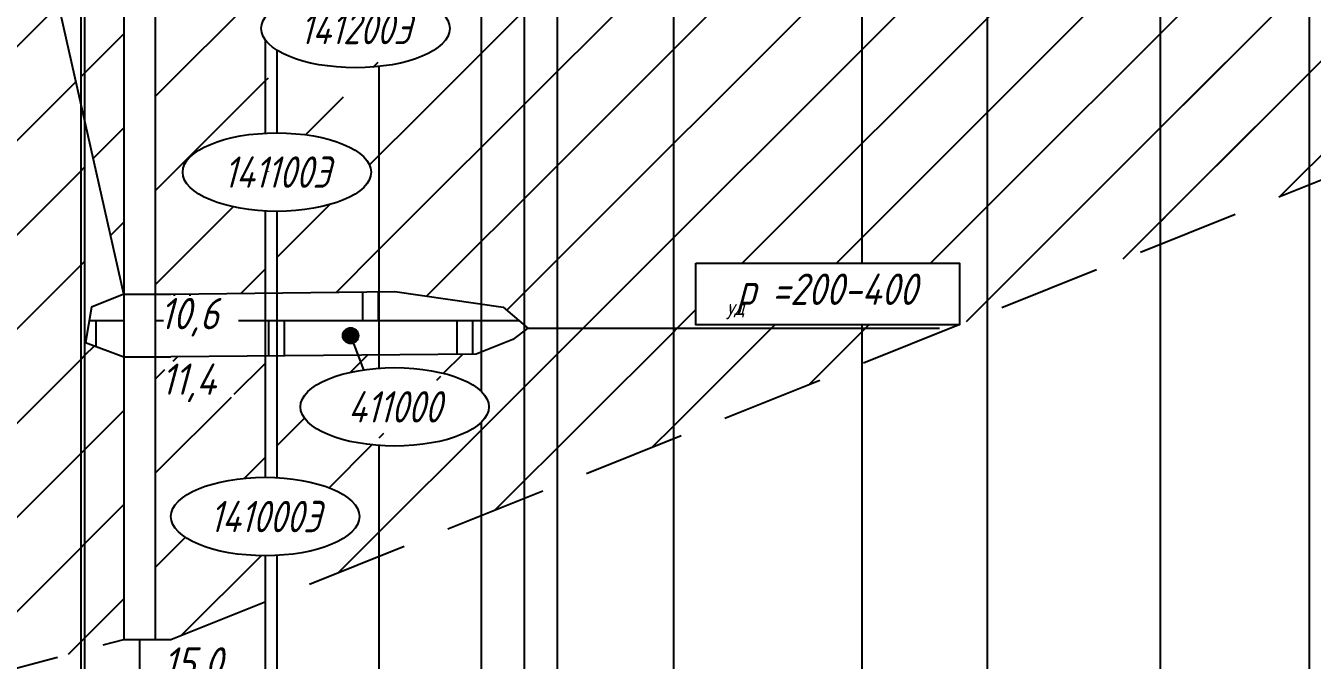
# Model space of a CAD drawing. Extents: x 0 to 1705, y -46 to 631.
# Drawn here: x 286.7 to 368.7, y 373.6 to 414 of the extents above; entities that cross this region are included whole.
import ezdxf
from ezdxf import colors
from ezdxf.entities.mleader import LeaderData, LeaderLine
from ezdxf.enums import TextEntityAlignment as Align
from ezdxf.math import Vec2, Vec3

# ---------------------------------------------------------------- set-up
doc = ezdxf.new("R2010")
doc.units = 0
doc.linetypes.add('ИИ27003', pattern=[9.5, 6.5, -3])
for name, color, linetype, lineweight in [('ИИ_ГЕОЛОГИЯ_025', 7, 'Continuous', 25), ('ИИ_ГЕОФИЗИКА_025', 7, 'Continuous', 25), ('ИИ_ПРОФИЛЬ_025', 7, 'Continuous', 25)]:
    doc.layers.add(name, color=color, linetype=linetype, lineweight=lineweight)
doc.layers.add('ТХ-Л', color=140, linetype='Continuous')
doc.styles.add('VNIPISIMPLEXCUR', font='simplex.shx', dxfattribs={"width": 0.8, "oblique": 15})
doc.linetypes.add('ИИ27002', pattern='A,2,-0.6,[1,3dservice.shx,S=0.6,R=30.000013,X=0.9,Y=0],-0.6,[1,3dservice.shx,S=0.6,R=-30.000013,X=0.3,Y=0],-0.6,[1,3dservice.shx,S=0.6,R=209.999975,X=-0.3,Y=0],-0.6,[1,3dservice.shx,S=0.6,R=150.000007,X=-0.9,Y=0],-0.6,2', length=7)
pattern_1 = [(45, (-867.278, -32.7905), (-3, 3), [])]
pattern_2 = [(0, (-867.278, -32.7905), (0, 4), []), (90, (-861.778, -32.7905), (-6, 4), [4, -4]), (90, (-860.778, -32.7905), (-6, 4), [4, -4])]

# ---------------------------------------------------------------- blocks, each defined once
blk = doc.blocks.new('ИИ16001')
at = {"linetype": 'Continuous', "lineweight": 25}
h = blk.add_hatch(color=0, dxfattribs=at)
edge = h.paths.add_edge_path()
edge.add_arc((0, 0), 0.5, 0, 360)
at = {"color": 0, "linetype": 'Continuous', "lineweight": 25}
blk.add_circle((0, 0), 0.5, dxfattribs=at)
blk = doc.blocks.new('ИИ25020')
at = {"color": 0, "linetype": 'Continuous', "lineweight": 25}
blk.add_ellipse((0, 0), major_axis=(-6, 0), ratio=0.416667, dxfattribs=at)
at = {"color": 0, "linetype": 'Continuous', "style": 'VNIPISIMPLEXCUR', "oblique": 15, "width": 0.75}
blk.add_attdef('INDEX', text='', height=2, dxfattribs=at).set_placement((0, 0), align=Align.MIDDLE_CENTER)

msp = doc.modelspace()

# ---------------------------------------------------------------- hatches: boundary and pattern name
at = {"layer": 'ИИ_ГЕОЛОГИЯ_025'}
h = msp.add_hatch(dxfattribs=at)
h.set_pattern_fill('ИИ_СУГЛИНОК', color=256, pattern_type=2)
h.set_pattern_definition(pattern_1)
edge = h.paths.add_edge_path()
edge.add_line((294.999, 422.903), (295.999, 422.903))
edge.add_line((295.999, 422.903), (301.609, 422.007))
edge.add_line((301.609, 422.007), (301.999, 421.956))
edge.add_line((301.999, 421.956), (301.999, 425.306))
edge.add_ellipse((307.679, 426.112), major_axis=(-6, 0), ratio=0.416667, start_angle=341.18109, end_angle=378.81891, ccw=False)
edge.add_line((301.999, 426.918), (301.999, 431.676))
edge.add_line((301.999, 431.676), (295.999, 431.903))
edge.add_line((295.999, 431.903), (294.999, 431.903))
edge.add_line((294.999, 431.903), (294.999, 422.903))
h.paths.add_polyline_path([(301.999, 418.585), (301.999, 421.956), (301.609, 422.007), (295.999, 422.903), (294.999, 422.903), (294.999, 418.403), (295.999, 418.403)])
edge = h.paths.add_edge_path()
edge.add_line((295.999, 418.403), (294.999, 418.403))
edge.add_line((294.999, 418.403), (294.999, 412.296))
edge.add_line((294.999, 412.296), (296.928, 412.006))
edge.add_line((296.928, 412.006), (301.999, 410.743))
edge.add_line((301.999, 410.743), (301.999, 413.114))
edge.add_ellipse((307.752, 413.824), major_axis=(-6, 0), ratio=0.416667, start_angle=343.48973, end_angle=376.51027, ccw=False)
edge.add_line((301.999, 414.535), (301.999, 418.585))
edge.add_line((301.999, 418.585), (295.999, 418.403))
edge = h.paths.add_edge_path()
edge.add_line((294.999, 396.903), (295.999, 396.903))
edge.add_line((295.999, 396.903), (301.999, 396.972))
edge.add_line((301.999, 396.972), (301.999, 402.195))
edge.add_ellipse((302.749, 404.675), major_axis=(-6, 0), ratio=0.416667, start_angle=277.18076, end_angle=442.81924, ccw=False)
edge.add_line((301.999, 407.156), (301.999, 410.743))
edge.add_line((301.999, 410.743), (296.928, 412.006))
edge.add_line((296.928, 412.006), (294.999, 412.296))
edge.add_line((294.999, 412.296), (294.999, 396.903))
h.paths.add_polyline_path([(294.444, 428.68), (298.092, 428.361), (299.049, 431.932), (295.401, 432.251)], flags=9)
h.paths.add_polyline_path([(294.645, 419.278), (298.407, 418.959), (299.364, 422.531), (295.602, 422.85)], flags=9)
h.paths.add_polyline_path([(294.663, 415.111), (298.368, 414.792), (299.325, 418.364), (295.62, 418.683)], flags=9)
h = msp.add_hatch(dxfattribs=at)
h.set_pattern_fill('ИИ_СУГЛИНОК', color=256, pattern_type=2)
h.set_pattern_definition(pattern_1)
h.paths.add_polyline_path([(286.499, 423.032), (282.499, 426.103), (281.499, 426.103), (281.499, 413.087), (285.462, 413.47), (286.499, 413.44)])
h.paths.add_polyline_path([(287.238, 422.465), (286.499, 423.032), (286.499, 413.44), (287.592, 413.409), (289.338, 413.146)])
h.paths.add_polyline_path([(290.249, 420.342), (287.238, 422.465), (289.338, 413.146), (290.249, 413.01)])
h.paths.add_polyline_path([(292.999, 418.403), (290.499, 420.166), (290.499, 412.972), (291.608, 412.805), (292.999, 412.597)])
h.paths.add_polyline_path([(292.999, 412.597), (291.608, 412.805), (290.499, 412.972), (290.499, 407.996), (292.999, 396.903)])
h.paths.add_polyline_path([(281.129, 422.295), (284.833, 421.976), (285.79, 425.547), (282.085, 425.866)], flags=9)
h = msp.add_hatch(dxfattribs=at)
h.set_pattern_fill('ИИ_СУГЛИНОК', color=256, pattern_type=2)
h.set_pattern_definition(pattern_1)
h.paths.add_polyline_path([(309.249, 421.014), (307.394, 421.253), (302.749, 421.858), (302.749, 418.608), (305.118, 418.68), (304.963, 419.418, -0.47645), (304.36, 419.907, -1), (305.36, 419.907, -0.354601), (304.963, 419.418), (305.118, 418.68), (309.249, 418.805)])
h.paths.add_polyline_path([(315.749, 420.53), (312.547, 420.589), (309.249, 421.014), (309.249, 418.805), (315.749, 419.003)])
edge = h.paths.add_edge_path()
edge.add_line((305.118, 418.68), (302.749, 418.608))
edge.add_line((302.749, 418.608), (302.749, 415.205))
edge.add_ellipse((307.752, 413.824), major_axis=(-6, 0), ratio=0.416667, start_angle=290.52324, end_angle=326.48785, ccw=False)
edge.add_line((305.648, 416.166), (305.118, 418.68))
edge = h.paths.add_edge_path()
edge.add_line((315.749, 419.003), (309.249, 418.805))
edge.add_line((309.249, 418.805), (309.249, 416.245))
edge.add_ellipse((307.752, 413.824), major_axis=(-6, 0), ratio=0.416667, start_angle=104.45175, end_angle=255.54825, ccw=False)
edge.add_line((309.249, 411.403), (309.249, 408.663))
edge.add_line((309.249, 408.663), (315.749, 406.325))
edge.add_line((315.749, 406.325), (315.749, 419.003))
h = msp.add_hatch(dxfattribs=at)
h.set_pattern_fill('ИИ_СУГЛИНОК', color=256, pattern_type=2)
h.set_pattern_definition(pattern_1)
h.paths.add_polyline_path([(327.999, 404.358), (327.582, 404.403), (320.589, 405.266), (320.589, 394.733), (327.999, 394.733)])
h.paths.add_polyline_path([(339.999, 403.042), (327.999, 404.358), (327.999, 394.733), (339.999, 394.733), (339.999, 394.948), (329.429, 394.948), (329.429, 398.875), (339.999, 398.875)])
h.paths.add_polyline_path([(327.999, 419.375), (320.589, 419.15), (320.589, 405.266), (327.582, 404.403), (327.999, 404.358)])
h.paths.add_polyline_path([(339.999, 419.611), (335.908, 419.615), (327.999, 419.375), (327.999, 404.358), (339.999, 403.042)])
h.paths.add_polyline_path([(347.999, 419.603), (339.999, 419.611), (339.999, 403.042), (347.999, 402.166)])
h.paths.add_polyline_path([(358.999, 419.166), (352.526, 419.599), (347.999, 419.603), (347.999, 402.166), (350.761, 401.863), (358.999, 402.12)])
h.paths.add_polyline_path([(368.499, 418.506), (367.264, 418.614), (358.999, 419.166), (358.999, 402.12), (364.532, 402.293), (368.499, 403.879)])
h.paths.add_polyline_path([(378.499, 417.632), (368.499, 418.506), (368.499, 403.879), (378.499, 407.875)])
h.paths.add_polyline_path([(398.528, 415.88), (378.499, 417.632), (378.499, 407.875)])
h = msp.add_hatch(dxfattribs=at)
h.set_pattern_fill('ИИ_СУГЛИНОК', color=256, pattern_type=2)
h.set_pattern_definition(pattern_1)
h.paths.add_polyline_path([(315.749, 406.325), (309.249, 408.663), (309.249, 397.056), (310.249, 397.068), (315.749, 396.271)])
h.paths.add_polyline_path([(318.499, 405.523), (317.709, 405.621), (315.749, 406.325), (315.749, 396.271), (317.157, 396.067), (318.499, 394.929)])
h.paths.add_polyline_path([(320.589, 405.266), (318.499, 405.523), (318.499, 394.929), (318.731, 394.733), (320.589, 394.733)])
h.paths.add_polyline_path([(320.589, 419.15), (318.499, 419.086), (318.499, 405.523), (320.589, 405.266)])
h.paths.add_polyline_path([(318.499, 419.086), (315.749, 419.003), (315.749, 406.325), (317.709, 405.621), (318.499, 405.523)])
h = msp.add_hatch(dxfattribs=at)
h.set_pattern_fill('ИИ_СУГЛИНОК', color=256, pattern_type=2)
h.set_pattern_definition(pattern_1)
h.paths.add_polyline_path([(346.231, 398.875), (346.231, 394.979), (347.999, 395.685), (347.999, 402.166), (339.999, 403.042), (339.999, 398.875)])
h.paths.add_polyline_path([(350.761, 401.863), (347.999, 402.166), (347.999, 395.685), (358.999, 400.082), (358.999, 402.12)])
h.paths.add_polyline_path([(368.499, 403.879), (368.499, 418.503), (367.264, 418.614), (358.999, 419.166), (358.999, 400.082)])
h = msp.add_hatch(dxfattribs=at)
h.set_pattern_fill('ИИ_СУГЛИНОК', color=256, pattern_type=2)
h.set_pattern_definition(pattern_1)
h.paths.add_polyline_path([(279.499, 412.894), (276.922, 412.644), (274.606, 412.206), (274.499, 411.903), (273.499, 411.903), (273.499, 406.064), (276.2, 409.262), (274.048, 409.262), (274.048, 411.542), (276.921, 411.542), (276.921, 410.115), (278.178, 411.603, -0.220851), (278.001, 411.985, -1), (279.001, 411.985, -0.638202), (278.178, 411.603), (276.921, 410.115), (276.921, 409.262), (276.2, 409.262), (274.499, 407.248), (274.499, 373.903), (279.499, 372.103)])
h.paths.add_polyline_path([(286.499, 413.44), (285.462, 413.47), (281.499, 413.087), (281.499, 372.103), (282.499, 372.103), (286.499, 373.169)])
h.paths.add_polyline_path([(290.249, 409.105), (289.338, 413.146), (287.592, 413.409), (286.499, 413.44), (286.499, 373.169), (290.249, 374.169)])
h.paths.add_polyline_path([(292.999, 392.903), (290.499, 393.849), (290.499, 374.236), (292.999, 374.903)])
h.paths.add_polyline_path([(273.102, 408.585), (276.864, 408.266), (277.821, 411.838), (274.059, 412.157)], flags=9)
h = msp.add_hatch(dxfattribs=at)
h.set_pattern_fill('ИИ_СУГЛИНОК', color=256, pattern_type=2)
h.set_pattern_definition(pattern_1)
h.paths.add_polyline_path([(290.499, 412.972), (290.249, 413.01), (290.249, 374.233), (290.499, 374.294)])
h = msp.add_hatch(dxfattribs=at)
h.set_pattern_fill('ИИ_СУГЛИНОК', color=256, pattern_type=2)
h.set_pattern_definition(pattern_1)
edge = h.paths.add_edge_path()
edge.add_line((302.749, 410.556), (301.999, 410.743))
edge.add_line((301.999, 410.743), (301.999, 407.156))
edge.add_ellipse((302.749, 404.675), major_axis=(-6, 0), ratio=0.416667, start_angle=270, end_angle=277.18076, ccw=False)
edge.add_line((302.749, 407.175), (302.749, 410.556))
h = msp.add_hatch(dxfattribs=at)
h.set_pattern_fill('ИИ_СУГЛИНОК', color=256, pattern_type=2)
h.set_pattern_definition(pattern_1)
edge = h.paths.add_edge_path()
edge.add_line((309.249, 408.663), (306.766, 409.556))
edge.add_line((306.766, 409.556), (302.749, 410.556))
edge.add_line((302.749, 410.556), (302.749, 407.175))
edge.add_ellipse((302.749, 404.675), major_axis=(-6, 0), ratio=0.416667, start_angle=90, end_angle=270, ccw=False)
edge.add_line((302.749, 402.175), (302.749, 396.981))
edge.add_line((302.749, 396.981), (309.249, 397.056))
edge.add_line((309.249, 397.056), (309.249, 408.663))
h = msp.add_hatch(dxfattribs=at)
h.set_pattern_fill('ИИ_СУГЛИНОК', color=256, pattern_type=2)
h.set_pattern_definition(pattern_1)
h.paths.add_polyline_path([(358.999, 400.108), (364.466, 402.291), (358.999, 402.12)])
h = msp.add_hatch(dxfattribs=at)
h.set_pattern_fill('ИИ_ДОЛОМИТ', color=256, pattern_type=2)
h.set_pattern_definition(pattern_2)
h.paths.add_polyline_path([(292.999, 396.903), (290.936, 396.067), (290.554, 393.828), (292.999, 392.903)])
h.paths.add_polyline_path([(301.999, 396.972), (295.999, 396.903), (294.999, 396.903), (294.999, 392.903), (295.999, 392.903), (301.999, 392.953)])
h.paths.add_polyline_path([(295.525, 394.521), (295.525, 396.801), (300.303, 396.801), (300.303, 394.521)], flags=16)
h.paths.add_polyline_path([(307.941, 394.254, -0.31229), (307.617, 393.786), (307.912, 393.002), (309.249, 393.014), (309.249, 397.056), (302.749, 396.981), (302.749, 392.959), (307.912, 393.002), (307.617, 393.786, -0.524053), (306.941, 394.254, -1)])
h.paths.add_polyline_path([(315.749, 396.271), (310.249, 397.068), (309.249, 397.056), (309.249, 393.014), (315.441, 393.065), (315.749, 393.191)])
h.paths.add_polyline_path([(318.499, 394.56), (318.499, 394.929), (317.157, 396.067), (315.749, 396.271), (315.749, 393.191), (317.777, 394.018)])
h.paths.add_polyline_path([(294.428, 393.844), (300.113, 393.525), (301.07, 397.096), (295.385, 397.415)], flags=9)
h = msp.add_hatch(dxfattribs=at)
h.set_pattern_fill('ИИ_ДОЛОМИТ', color=256, pattern_type=2)
h.set_pattern_definition(pattern_2)
h.paths.add_polyline_path([(302.749, 396.981), (301.999, 396.972), (301.999, 392.953), (302.749, 392.959)])
h = msp.add_hatch(dxfattribs=at)
h.set_pattern_fill('ИИ_СУГЛИНОК', color=256, pattern_type=2)
h.set_pattern_definition(pattern_1)
edge = h.paths.add_edge_path()
edge.add_line((318.499, 394.56), (317.777, 394.018))
edge.add_line((317.777, 394.018), (315.749, 393.191))
edge.add_line((315.749, 393.191), (315.749, 390.718))
edge.add_ellipse((310.249, 389.718), major_axis=(-6, 0), ratio=0.416667, start_angle=156.44354, end_angle=203.55646, ccw=False)
edge.add_line((315.749, 388.719), (315.749, 382.796))
edge.add_line((315.749, 382.796), (318.499, 383.895))
edge.add_line((318.499, 383.895), (318.499, 394.56))
h.paths.add_polyline_path([(320.589, 394.733), (318.731, 394.733), (318.499, 394.56), (318.499, 383.895), (320.589, 384.731)])
h.paths.add_polyline_path([(327.999, 394.733), (320.589, 394.733), (320.589, 384.731), (327.999, 387.692)])
h = msp.add_hatch(dxfattribs=at)
h.set_pattern_fill('ИИ_СУГЛИНОК', color=256, pattern_type=2)
h.set_pattern_definition(pattern_1)
h.paths.add_polyline_path([(339.999, 394.733), (327.999, 394.733), (327.999, 387.692), (339.999, 392.488)])
h.paths.add_polyline_path([(346.153, 394.948), (339.999, 394.948), (339.999, 392.488)])
h = msp.add_hatch(dxfattribs=at)
h.set_pattern_fill('ИИ_СУГЛИНОК', color=256, pattern_type=2)
h.set_pattern_definition(pattern_1)
edge = h.paths.add_edge_path()
edge.add_line((301.999, 392.953), (295.999, 392.903))
edge.add_line((295.999, 392.903), (294.999, 392.903))
edge.add_line((294.999, 392.903), (294.999, 374.903))
edge.add_line((294.999, 374.903), (295.999, 374.903))
edge.add_line((295.999, 374.903), (301.999, 377.301))
edge.add_line((301.999, 377.301), (301.999, 380.228))
edge.add_ellipse((301.999, 382.728), major_axis=(-6, 0), ratio=0.416667, start_angle=270, end_angle=450, ccw=False)
edge.add_line((301.999, 385.228), (301.999, 392.953))
h.paths.add_polyline_path([(295.608, 390.34), (295.608, 392.62), (300.029, 392.62), (300.029, 390.34)], flags=16)
h.paths.add_polyline_path([(294.51, 389.664), (300.044, 389.345), (301.001, 392.916), (295.467, 393.235)], flags=9)
h = msp.add_hatch(dxfattribs=at)
h.set_pattern_fill('ИИ_СУГЛИНОК', color=256, pattern_type=2)
h.set_pattern_definition(pattern_1)
edge = h.paths.add_edge_path(flags=17)
edge.add_line((302.749, 392.959), (301.999, 392.953))
edge.add_line((301.999, 392.953), (301.999, 385.228))
edge.add_ellipse((301.999, 382.728), major_axis=(-6, 0), ratio=0.416667, start_angle=262.81924, end_angle=270, ccw=False)
edge.add_line((302.749, 385.209), (302.749, 392.959))
edge = h.paths.add_edge_path(flags=16)
edge.add_ellipse((301.999, 382.728), major_axis=(-6, 0), ratio=0.416667, start_angle=90, end_angle=97.18076, ccw=False)
edge.add_line((301.999, 380.228), (301.999, 377.301))
edge.add_line((301.999, 377.301), (302.749, 377.6))
edge.add_line((302.749, 377.6), (302.749, 380.248))
edge = h.paths.add_edge_path()
edge.add_ellipse((310.249, 389.718), major_axis=(-6, 0), ratio=0.416667, start_angle=289.35895, end_angle=440.40593, ccw=False)
edge.add_line((308.26, 392.077), (307.912, 393.002))
edge.add_line((307.912, 393.002), (295.999, 392.903))
edge.add_line((295.999, 392.903), (294.999, 392.903))
edge.add_line((294.999, 392.903), (294.999, 374.903))
edge.add_line((294.999, 374.903), (295.999, 374.903))
edge.add_line((295.999, 374.903), (309.249, 380.198))
edge.add_line((309.249, 380.198), (309.249, 387.253))
edge = h.paths.add_edge_path(flags=16)
edge.add_ellipse((301.999, 382.728), major_axis=(-6, 0), ratio=0.416667, start_angle=0, end_angle=360)
h.paths.add_polyline_path([(306.94, 381.588), (297.538, 381.588), (297.538, 383.868), (306.94, 383.868)], flags=0)
h.paths.add_polyline_path([(300.029, 390.34), (295.608, 390.34), (295.608, 392.62), (300.029, 392.62)], flags=16)
h.paths.add_polyline_path([(296.687, 381.362), (307.044, 381.094), (307.848, 384.094), (297.491, 384.362)], flags=24)
h.paths.add_polyline_path([(294.51, 389.664), (300.044, 389.345), (301.001, 392.916), (295.467, 393.235)], flags=9)
h = msp.add_hatch(dxfattribs=at)
h.set_pattern_fill('ИИ_СУГЛИНОК', color=256, pattern_type=2)
h.set_pattern_definition(pattern_1)
edge = h.paths.add_edge_path()
edge.add_line((309.249, 393.016), (307.911, 393.005))
edge.add_line((307.911, 393.005), (308.26, 392.077))
edge.add_ellipse((310.249, 389.718), major_axis=(-6, 0), ratio=0.416667, start_angle=279.59407, end_angle=289.35895, ccw=False)
edge.add_line((309.249, 392.183), (309.249, 393.016))
h = msp.add_hatch(dxfattribs=at)
h.set_pattern_fill('ИИ_СУГЛИНОК', color=256, pattern_type=2)
h.set_pattern_definition(pattern_1)
edge = h.paths.add_edge_path()
edge.add_line((315.749, 393.191), (315.441, 393.065))
edge.add_line((315.441, 393.065), (309.249, 393.016))
edge.add_line((309.249, 393.016), (309.249, 392.183))
edge.add_ellipse((310.249, 389.718), major_axis=(-6, 0), ratio=0.416667, start_angle=203.55646, end_angle=279.59407, ccw=False)
edge.add_line((315.749, 390.718), (315.749, 393.191))
h = msp.add_hatch(dxfattribs=at)
h.set_pattern_fill('ИИ_СУГЛИНОК', color=256, pattern_type=2)
h.set_pattern_definition(pattern_1)
edge = h.paths.add_edge_path()
edge.add_ellipse((310.249, 389.718), major_axis=(-6, 0), ratio=0.416667, start_angle=80.40593, end_angle=156.44354, ccw=False)
edge.add_line((309.249, 387.253), (309.249, 380.198))
edge.add_line((309.249, 380.198), (315.749, 382.796))
edge.add_line((315.749, 382.796), (315.749, 388.719))

# ---------------------------------------------------------------- linework, layer by layer
at = {"layer": 'ИИ_ГЕОЛОГИЯ_025', "linetype": 'Continuous', "flags": 128}
for points in [[(292.999, 449.903), (292.999, 374.903)], [(294.999, 449.903), (294.999, 374.903)]]:
    msp.add_lwpolyline(points, dxfattribs=at)
at = {"layer": 'ИИ_ГЕОЛОГИЯ_025', "linetype": 'ИИ27003', "flags": 128}
for points in [[(295.999, 374.903), (445.999, 434.853)], [(282.499, 372.103), (292.999, 374.903)]]:
    msp.add_lwpolyline(points, dxfattribs=at)
at = {"layer": 'ИИ_ГЕОЛОГИЯ_025', "linetype": 'ИИ27002', "flags": 128}
for points in [[(292.999, 396.903), (287.238, 422.465)], [(318.731, 394.733), (344.947, 394.733)]]:
    msp.add_lwpolyline(points, dxfattribs=at)
at = {"layer": 'ИИ_ГЕОЛОГИЯ_025', "flags": 128}
for points in [[(292.999, 396.903), (290.936, 396.067), (290.554, 393.828), (292.999, 392.903)], [(292.999, 396.903), (295.999, 396.903)], [(295.999, 396.903), (310.249, 397.068), (317.157, 396.067), (318.731, 394.733), (317.777, 394.018), (315.441, 393.065), (295.999, 392.903)], [(307.441, 394.254), (308.26, 392.077)], [(292.999, 392.903), (295.999, 392.903)], [(292.999, 374.903), (295.999, 374.903)]]:
    msp.add_lwpolyline(points, dxfattribs=at)
at = {"layer": 'ИИ_ГЕОФИЗИКА_025', "flags": 128}
msp.add_lwpolyline([(329.429, 398.875), (346.231, 398.875), (346.231, 394.948), (329.429, 394.948)], close=True, dxfattribs=at)
at = {"layer": 'ИИ_ПРОФИЛЬ_025', "flags": 128}
for points in [[(368.499, 459.803), (368.499, 328.453)], [(290.499, 447.603), (290.499, 371.497)], [(290.249, 445.303), (290.249, 371.497)], [(358.999, 434.8), (358.999, 328.453)], [(327.999, 433.234), (327.999, 328.453)], [(339.999, 423.676), (339.999, 398.875)], [(347.999, 423.676), (347.999, 328.453)], [(315.749, 420.813), (315.749, 390.718)], [(318.499, 420.813), (318.499, 328.453)], [(320.589, 420.813), (320.589, 328.453)], [(301.999, 413.114), (301.999, 407.156)], [(302.749, 412.444), (302.749, 407.175)], [(309.249, 411.403), (309.249, 392.183)], [(301.999, 402.195), (301.999, 385.228)], [(302.749, 402.175), (302.749, 385.209)], [(339.999, 394.948), (339.999, 328.453)], [(315.749, 388.719), (315.749, 328.453)], [(309.249, 387.253), (309.249, 328.453)], [(301.999, 380.228), (301.999, 328.453)], [(302.749, 380.248), (302.749, 328.453)], [(293.999, 374.903), (293.999, 371.497)]]:
    msp.add_lwpolyline(points, dxfattribs=at)

# ---------------------------------------------------------------- block references
at = {"layer": 'ИИ_ГЕОЛОГИЯ_025'}
for p, values in [((307.752, 413.824), {'INDEX': '141200Э'}), ((302.749, 404.675), {'INDEX': '141100Э'}), ((310.249, 389.718), {'INDEX': '411000'}), ((301.999, 382.728), {'INDEX': '141000Э'})]:
    msp.add_blockref('ИИ25020', p, dxfattribs=at).add_auto_attribs(values)
msp.add_blockref('ИИ16001', (307.441, 394.254), dxfattribs=at)

# ---------------------------------------------------------------- texts
at = {"layer": 'ИИ_ГЕОЛОГИЯ_025', "style": 'VNIPISIMPLEXCUR', "oblique": 15, "width": 0.8}
for s, p in [('10,6', (295.284, 395.661)), ('11,4', (295.367, 391.48)), ('15,0', (295.493, 373.396))]:
    msp.add_text(s, height=2, dxfattribs=at).set_placement(p, align=Align.MIDDLE_LEFT)
at = {"layer": 'ИИ_ГЕОФИЗИКА_025', "style": 'VNIPISIMPLEXCUR', "oblique": 15, "width": 0.8}
for s, height, p in [('р =200-400', 2, (337.793, 397.212)), ('уд', 1, (331.967, 396.073))]:
    msp.add_text(s, height=height, dxfattribs=at).set_placement(p, align=Align.MIDDLE_CENTER)

# ---------------------------------------------------------------- leaders
at = {"layer": 'ТХ-Л', "ltscale": 100}
ml = msp.add_multileader_mtext('Standard', dxfattribs=at)
ml.set_content('1\\P', color=256, style='VNIPISIMPLEXCUR')
ml.set_leader_properties()
ml.build(insert=Vec2(0, 0))
ml.multileader.update_dxf_attribs({"leader_type": 0, "has_dogleg": 0, "text_left_attachment_type": 0, "text_right_attachment_type": 0, "dogleg_length": 0.36})
ctx = ml.context
ctx.base_point, ctx.char_height, ctx.plane_origin = Vec3(1569.459, 589.914), 3.5, Vec3(4.435, 1.477)
ctx.left_attachment, ctx.right_attachment = 0, 0
notes = []
notes.append((ctx, [(0, (0, 0, 0), (0, 0), (1, 0), 1, [])]))
ctx.mtext.insert, ctx.mtext.flow_direction = Vec3(1571.459, 589.914), 5
for ctx, leaders in notes:
    for number, flags, end, landing, length, lines in leaders:
        leader = LeaderData()
        leader.index, (leader.has_last_leader_line, leader.has_dogleg_vector, leader.attachment_direction) = number, flags
        leader.last_leader_point, leader.dogleg_vector, leader.dogleg_length = Vec3(end), Vec3(landing), length
        for number, points, colour, breaks in lines:
            line = LeaderLine()
            line.index, line.vertices, line.color, line.breaks = number, Vec3.list(points), colors.encode_raw_color(colour), breaks
            leader.lines.append(line)
        ctx.leaders.append(leader)

doc.saveas('drawing.dxf')
